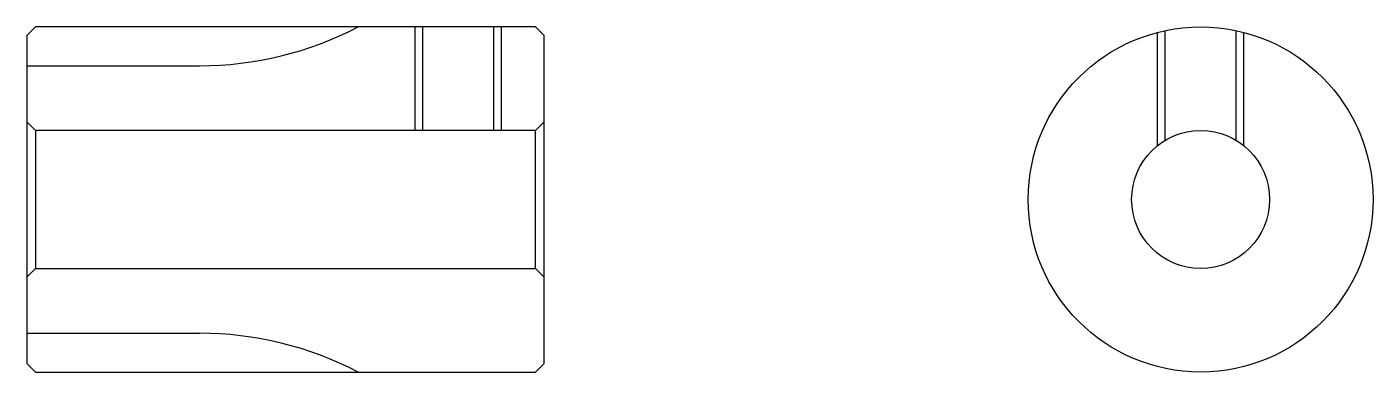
# Model space of a CAD drawing. Header units: metres. Extents: x 31.6 to 109.7, y 23.4 to 43.4.
import ezdxf

# ---------------------------------------------------------------- set-up
doc = ezdxf.new("R2010")
doc.units = ezdxf.units.M

msp = doc.modelspace()

# ---------------------------------------------------------------- linework, layer by layer
at = {"color": 4}
for p, q in [((31.632652, 41.168369), (41.632652, 41.168369)), ((61.632652, 37.918369), (61.132652, 37.418369)), ((31.632652, 28.918369), (32.132652, 29.418369)), ((61.632652, 28.918369), (61.132652, 29.418369)), ((31.632652, 25.668369), (41.632652, 25.668369))]:
    msp.add_line(p, q, dxfattribs=at)
for points in [[(41.632652, 43.418369), (41.632652, 43.418369), (32.132652, 43.418369), (31.632652, 42.918369), (31.632652, 28.918369)], [(31.632652, 28.918369), (31.632652, 23.918369), (32.132652, 23.418369), (41.632652, 23.418369), (41.632652, 23.418369), (41.632652, 23.418369), (61.132652, 23.418369), (61.632652, 23.918369), (61.632652, 42.918369), (61.132652, 43.418369), (41.632652, 43.418369), (41.632652, 43.418369)], [(54.132652, 43.418369), (54.132652, 37.418369)], [(54.56765, 43.418369), (54.56765, 37.418369)], [(58.697655, 43.418369), (58.697655, 37.418369)], [(59.132652, 43.418369), (59.132652, 37.418369)], [(97.193878, 36.540867), (97.193878, 43.100826)], [(97.628876, 36.84412), (97.628876, 43.202835)], [(101.758881, 36.84412), (101.758881, 43.202835)], [(102.193878, 36.540867), (102.193878, 43.100826)], [(31.632652, 37.918369), (32.132652, 37.418369), (32.132652, 29.418369), (61.132652, 29.418369), (61.132652, 37.418369), (32.132652, 37.418369)]]:
    msp.add_lwpolyline(points, dxfattribs=at)
for radius in [10, 4]:
    msp.add_circle((99.693878, 33.418369), radius, dxfattribs=at)
for centre, start, end in [((41.632652, 61.168369), 270, 297.43924009), ((41.632652, 5.668369), 62.56075991, 90)]:
    msp.add_arc(centre, 20, start, end, dxfattribs=at)

doc.saveas('drawing.dxf')
